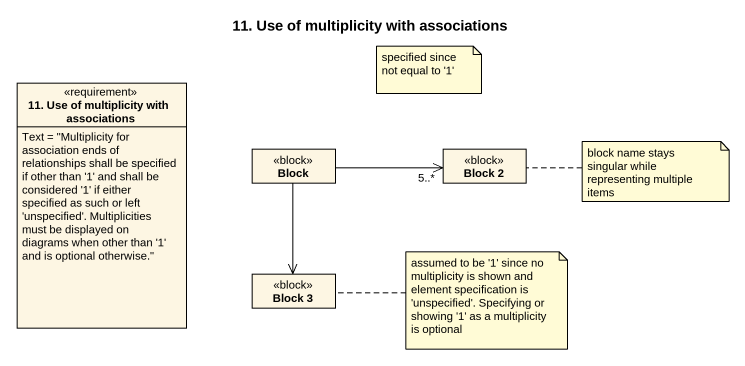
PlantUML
@startuml
title 11. Use of multiplicity with associations
hide circle
hide empty members
class "11. Use of multiplicity with associations" as r11_Use_of_multiplicity_with <<requirement>> {
  Text = "Multiplicity for association ends of relationships shall be specified if other than '1' and shall be considered '1' if either specified as such or left 'unspecified'. Multiplicities must be displayed on diagrams when other than '1' and is optional otherwise."
}
class Block <<block>>
class "Block 2" as Block_2 <<block>>
class "Block 3" as Block_3 <<block>>
Block -right-> "5..*" Block_2
Block --> Block_3
note as N1
  specified since not equal to '1'
end note
note right of Block_2 : block name stays singular while representing multiple items
note right of Block_3 : assumed to be '1' since no multiplicity is shown and element specification is 'unspecified'. Specifying or showing '1' as a multiplicity is optional
@enduml
